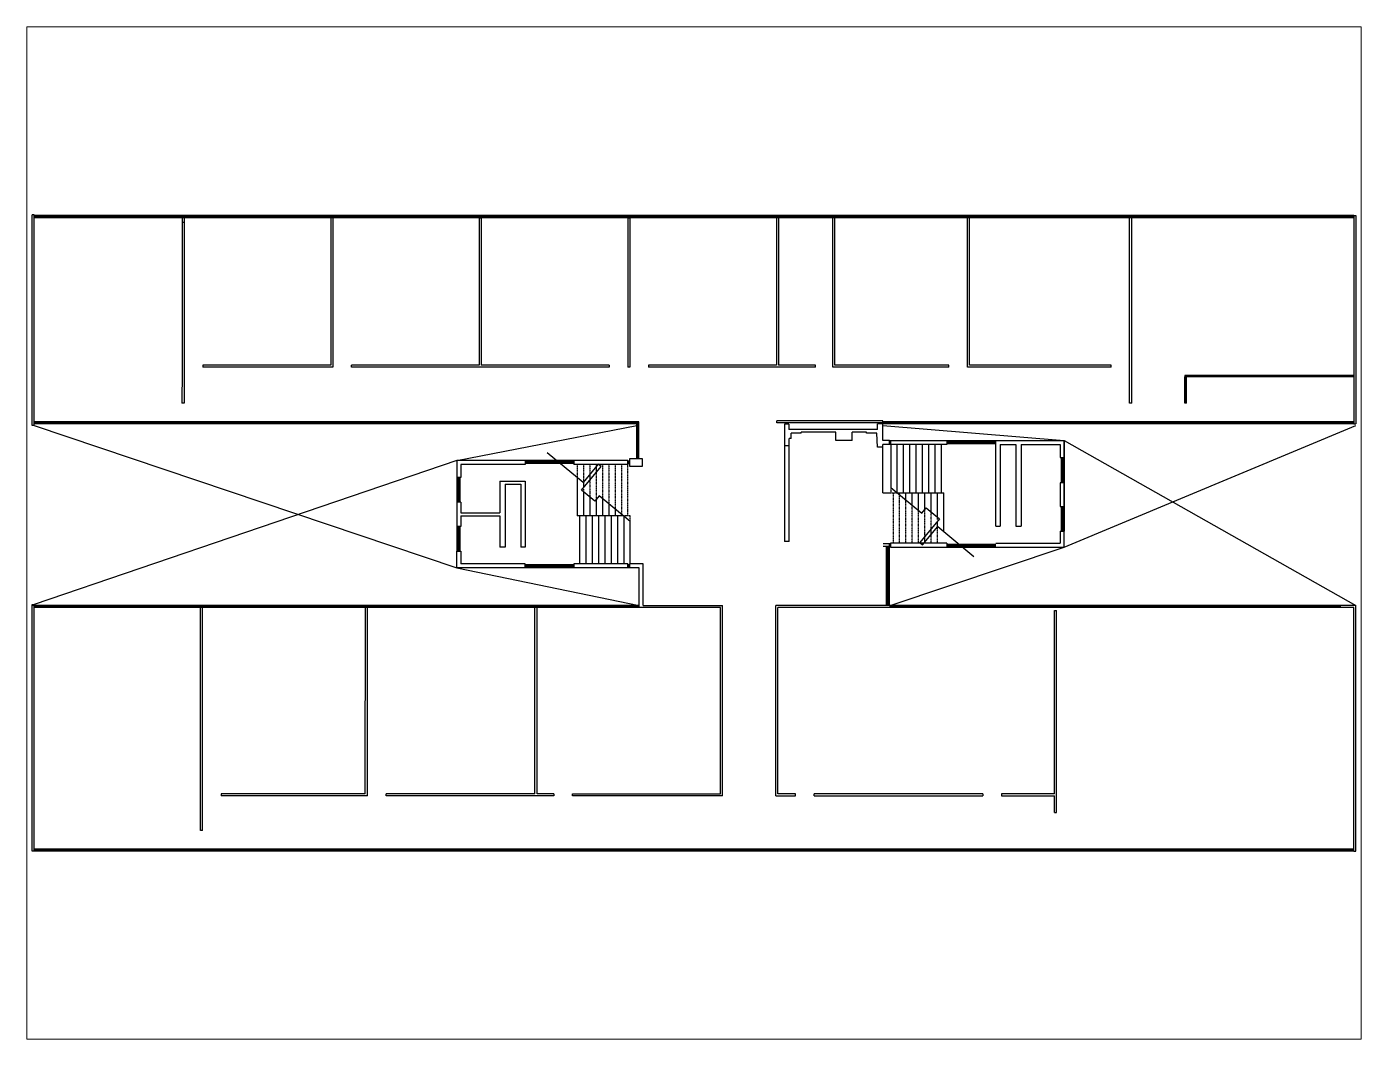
# Paper-space layout 'Layout1' of a CAD drawing. Header units: millimetres. Extents: x 26 to 231, y 20 to 176.
# The model-space entities are those that its viewports show. They can reach past a viewport. Long polylines and large blocks are cut down to what shows.
import ezdxf

# ---------------------------------------------------------------- set-up
doc = ezdxf.new("R2010")
doc.units = ezdxf.units.MM
doc.linetypes.add('HIDDEN2', pattern=[0.1875, 0.125, -0.0625])
for name, color, linetype in [('075', 241, 'Continuous'), ('Auxiliares de trazo', 4, 'Continuous'), ('Canceleria', 141, 'Continuous'), ('Columnas', 20, 'Continuous'), ('Escaleras', 101, 'Continuous'), ('Lineas de corte', 80, 'Continuous'), ('Muros', 10, 'Continuous'), ('Muros bajos o muretes', 30, 'Continuous'), ('Proyecciones', 153, 'HIDDEN2'), ('Sombras solidas', 253, 'Continuous')]:
    doc.layers.add(name, color=color, linetype=linetype)

msp = doc.modelspace()

# ---------------------------------------------------------------- hatches: boundary and pattern name
at = {"layer": 'Sombras solidas'}
for points in [[(2629.913, 1646.338), (2629.863, 1646.338), (2629.863, 1646.138), (2629.913, 1646.138)], [(2617.263, 1645.375), (2617.178, 1645.375), (2617.178, 1645.175), (2617.263, 1645.175)], [(2629.913, 1641.328), (2629.863, 1641.328), (2629.863, 1641.205), (2629.913, 1641.205)], [(2617.263, 1640.36), (2617.178, 1640.36), (2617.178, 1640.16), (2617.263, 1640.16)], [(2588.423, 1638.395), (2588.323, 1638.395), (2588.323, 1638.345), (2588.423, 1638.345)]]:
    msp.add_hatch(color=256, dxfattribs=at).paths.add_polyline_path(points)

# ---------------------------------------------------------------- linework, layer by layer
at = {"layer": '075'}
for p, q in [((2588.423, 1647.065), (2608.893, 1640.16)), ((2608.893, 1645.375), (2617.618, 1647.065)), ((2629.543, 1647.065), (2638.323, 1646.338)), ((2638.323, 1641.168), (2652.453, 1647.065)), ((2638.323, 1646.338), (2652.453, 1638.345)), ((2608.893, 1645.375), (2588.423, 1638.395)), ((2629.888, 1638.345), (2638.323, 1641.168)), ((2608.893, 1640.16), (2617.728, 1638.345))]:
    msp.add_line(p, q, dxfattribs=at)
at = {"layer": 'Auxiliares de trazo'}
for points in [[(2629.863, 1646.338), (2629.913, 1646.338), (2629.913, 1646.138), (2629.863, 1646.138)], [(2629.863, 1641.328), (2629.913, 1641.328), (2629.913, 1641.205), (2629.863, 1641.205)]]:
    msp.add_lwpolyline(points, close=True, dxfattribs=at)
for points in [[(2617.178, 1645.175), (2617.178, 1645.175), (2617.178, 1645.375)], [(2617.263, 1645.375), (2617.263, 1645.175)], [(2617.263, 1640.36), (2617.263, 1640.16), (2617.178, 1640.16), (2617.178, 1640.36)]]:
    msp.add_lwpolyline(points, dxfattribs=at)
at = {"layer": 'Canceleria'}
for p, q in [((2652.353, 1657.218), (2588.423, 1657.218)), ((2652.353, 1657.193), (2588.423, 1657.193)), ((2652.353, 1657.168), (2588.423, 1657.168)), ((2652.353, 1657.143), (2588.423, 1657.143)), ((2644.173, 1649.49), (2644.173, 1649.415)), ((2652.353, 1649.49), (2644.173, 1649.49)), ((2644.173, 1648.14), (2644.173, 1649.415)), ((2652.353, 1649.465), (2644.198, 1649.465)), ((2644.198, 1648.14), (2644.198, 1649.465)), ((2652.353, 1649.44), (2644.223, 1649.44)), ((2644.223, 1648.14), (2644.223, 1649.44)), ((2652.353, 1649.415), (2644.248, 1649.415)), ((2644.248, 1648.14), (2644.248, 1649.415)), ((2644.248, 1648.14), (2644.173, 1648.14)), ((2588.423, 1647.228), (2617.706, 1647.228)), ((2588.423, 1647.203), (2617.681, 1647.203)), ((2588.423, 1647.178), (2617.656, 1647.178)), ((2588.423, 1647.153), (2617.631, 1647.153)), ((2617.631, 1645.45), (2617.631, 1647.153)), ((2617.656, 1645.45), (2617.656, 1647.178)), ((2617.681, 1645.45), (2617.681, 1647.203)), ((2617.706, 1645.45), (2617.706, 1647.228)), ((2652.353, 1647.228), (2629.543, 1647.228)), ((2652.353, 1647.203), (2629.543, 1647.203)), ((2652.353, 1647.178), (2629.543, 1647.178)), ((2652.353, 1647.153), (2629.543, 1647.153)), ((2632.643, 1646.313), (2635.003, 1646.313)), ((2632.643, 1646.288), (2635.003, 1646.288)), ((2632.643, 1646.263), (2635.003, 1646.263)), ((2632.643, 1646.238), (2635.003, 1646.238)), ((2612.213, 1645.35), (2614.573, 1645.35)), ((2612.213, 1645.325), (2614.573, 1645.325)), ((2612.213, 1645.3), (2614.573, 1645.3)), ((2612.213, 1645.275), (2614.573, 1645.275)), ((2638.238, 1644.308), (2638.238, 1645.508)), ((2638.263, 1644.308), (2638.263, 1645.508)), ((2638.288, 1644.308), (2638.288, 1645.508)), ((2638.313, 1644.308), (2638.313, 1645.508)), ((2608.908, 1644.545), (2608.908, 1643.345)), ((2608.933, 1644.545), (2608.933, 1643.345)), ((2608.958, 1644.545), (2608.958, 1643.345)), ((2608.983, 1644.545), (2608.983, 1643.345)), ((2638.238, 1643.138), (2638.238, 1641.938)), ((2638.263, 1643.138), (2638.263, 1641.938)), ((2638.288, 1643.138), (2638.288, 1641.938)), ((2638.313, 1643.138), (2638.313, 1641.938)), ((2608.908, 1642.17), (2608.908, 1640.97)), ((2608.933, 1642.17), (2608.933, 1640.97)), ((2608.958, 1642.17), (2608.958, 1640.97)), ((2608.983, 1642.17), (2608.983, 1640.97)), ((2629.751, 1638.345), (2629.751, 1641.205)), ((2629.776, 1638.345), (2629.776, 1641.205)), ((2629.801, 1638.345), (2629.801, 1641.205)), ((2629.826, 1638.345), (2629.826, 1641.205)), ((2632.643, 1641.268), (2635.003, 1641.268)), ((2632.643, 1641.243), (2635.003, 1641.243)), ((2632.643, 1641.218), (2635.003, 1641.218)), ((2632.643, 1641.193), (2635.003, 1641.193)), ((2612.213, 1640.26), (2614.573, 1640.26)), ((2612.213, 1640.235), (2614.573, 1640.235)), ((2612.213, 1640.21), (2614.573, 1640.21)), ((2612.213, 1640.185), (2614.573, 1640.185)), ((2617.728, 1638.333), (2588.423, 1638.333)), ((2617.728, 1638.308), (2588.423, 1638.308)), ((2617.728, 1638.283), (2588.423, 1638.283)), ((2617.728, 1638.258), (2588.423, 1638.258)), ((2651.703, 1638.333), (2629.888, 1638.333)), ((2651.703, 1638.308), (2629.888, 1638.308)), ((2651.703, 1638.283), (2629.888, 1638.283)), ((2651.703, 1638.258), (2629.888, 1638.258)), ((2652.353, 1626.533), (2588.423, 1626.533)), ((2652.353, 1626.508), (2588.423, 1626.508)), ((2652.353, 1626.483), (2588.423, 1626.483)), ((2652.353, 1626.458), (2588.423, 1626.458))]:
    msp.add_line(p, q, dxfattribs=at)
at = {"layer": 'Columnas'}
msp.add_line((2617.178, 1645.375), (2617.178, 1645.175), dxfattribs=at)
msp.add_lwpolyline([(2617.893, 1645.45), (2617.263, 1645.45), (2617.263, 1645.1), (2617.893, 1645.1)], close=True, dxfattribs=at)
at = {"layer": 'Escaleras'}
for p, q in [((2629.538, 1643.808), (2629.538, 1646.08)), ((2629.913, 1646.138), (2629.863, 1646.138)), ((2629.913, 1646.138), (2629.863, 1646.138)), ((2629.928, 1646.138), (2629.928, 1644.062)), ((2630.235, 1643.826), (2630.235, 1646.138)), ((2630.542, 1643.808), (2630.542, 1646.138)), ((2630.849, 1643.808), (2630.849, 1646.138)), ((2631.156, 1643.808), (2631.156, 1646.138)), ((2631.462, 1643.808), (2631.462, 1646.138)), ((2631.769, 1643.808), (2631.769, 1646.138)), ((2632.076, 1643.808), (2632.076, 1646.138)), ((2632.383, 1643.808), (2632.383, 1646.138)), ((2615.644, 1645.057), (2615.644, 1644.785)), ((2614.723, 1644.541), (2614.723, 1642.68)), ((2615.03, 1644.32), (2615.03, 1644.048)), ((2615.337, 1644.688), (2615.337, 1644.416)), ((2615.03, 1643.85), (2615.03, 1642.68)), ((2615.337, 1643.595), (2615.337, 1642.68)), ((2629.538, 1643.808), (2629.928, 1643.808)), ((2630.233, 1643.808), (2632.493, 1643.808)), ((2630.345, 1643.715), (2630.345, 1643.808)), ((2630.652, 1643.459), (2630.652, 1643.808)), ((2630.959, 1643.204), (2630.959, 1643.808)), ((2631.266, 1642.948), (2631.266, 1643.808)), ((2631.572, 1642.999), (2631.572, 1643.808)), ((2631.879, 1642.873), (2631.879, 1643.808)), ((2632.186, 1642.618), (2632.186, 1643.808)), ((2632.493, 1641.927), (2632.493, 1643.808)), ((2615.644, 1643.469), (2615.644, 1642.68)), ((2615.951, 1643.52), (2615.951, 1642.68)), ((2616.257, 1643.264), (2616.257, 1642.68)), ((2616.564, 1643.009), (2616.564, 1642.68)), ((2616.959, 1642.68), (2614.723, 1642.68)), ((2614.833, 1642.68), (2614.833, 1640.36)), ((2615.14, 1642.68), (2615.14, 1640.36)), ((2615.447, 1642.68), (2615.447, 1640.36)), ((2615.754, 1642.68), (2615.754, 1640.36)), ((2616.061, 1642.68), (2616.061, 1640.36)), ((2616.367, 1642.68), (2616.367, 1640.36)), ((2616.674, 1642.68), (2616.674, 1640.36)), ((2616.871, 1642.753), (2616.871, 1642.68)), ((2616.981, 1642.662), (2616.981, 1640.36)), ((2617.288, 1640.36), (2617.288, 1642.406)), ((2632.186, 1642.148), (2632.186, 1642.42)), ((2631.572, 1641.411), (2631.572, 1641.683)), ((2631.879, 1641.78), (2631.879, 1642.052))]:
    msp.add_line(p, q, dxfattribs=at)
at = {"layer": 'Lineas de corte'}
for points in [[(2617.288, 1642.406), (2615.794, 1643.65), (2615.58, 1643.393), (2614.933, 1643.931), (2615.886, 1645.075), (2615.752, 1645.187), (2615.013, 1644.3), (2613.275, 1645.746)], [(2629.928, 1644.062), (2631.422, 1642.818), (2631.636, 1643.075), (2632.283, 1642.537), (2631.331, 1641.392), (2631.465, 1641.281), (2632.203, 1642.168), (2633.941, 1640.721)]]:
    msp.add_lwpolyline(points, dxfattribs=at)
at = {"layer": 'Muros'}
for p, q in [((2588.323, 1647.065), (2588.323, 1657.265)), ((2588.423, 1657.265), (2588.323, 1657.265)), ((2588.423, 1656.83), (2588.423, 1657.265)), ((2652.353, 1657.23), (2652.353, 1647.14)), ((2652.353, 1657.23), (2652.453, 1657.23)), ((2652.453, 1657.23), (2652.453, 1647.14)), ((2588.423, 1649.475), (2588.423, 1656.83)), ((2595.593, 1657.13), (2595.593, 1649.715)), ((2595.603, 1656.915), (2595.693, 1656.915)), ((2595.693, 1657.13), (2595.693, 1648.14)), ((2602.793, 1657.145), (2602.793, 1649.99)), ((2602.893, 1657.145), (2602.793, 1657.145)), ((2602.893, 1657.145), (2602.893, 1649.89)), ((2609.983, 1657.13), (2609.983, 1649.99)), ((2609.983, 1657.13), (2610.083, 1657.13)), ((2610.083, 1657.13), (2610.083, 1649.99)), ((2617.183, 1657.13), (2617.183, 1649.89)), ((2617.183, 1657.13), (2617.283, 1657.13)), ((2617.283, 1657.13), (2617.283, 1649.89)), ((2624.383, 1657.13), (2624.383, 1649.99)), ((2624.483, 1657.13), (2624.383, 1657.13)), ((2624.483, 1657.13), (2624.483, 1649.99)), ((2627.113, 1649.89), (2627.113, 1657.13)), ((2627.213, 1657.13), (2627.113, 1657.13)), ((2627.213, 1649.99), (2627.213, 1657.13)), ((2633.638, 1649.891), (2633.638, 1657.143)), ((2633.74, 1649.989), (2633.74, 1657.129)), ((2641.493, 1648.14), (2641.493, 1657.13)), ((2641.593, 1657.13), (2641.493, 1657.13)), ((2641.593, 1648.14), (2641.593, 1657.13)), ((2588.423, 1647.065), (2588.423, 1649.475)), ((2595.593, 1649.715), (2595.583, 1648.14)), ((2602.793, 1649.99), (2596.593, 1649.99)), ((2596.593, 1649.99), (2596.593, 1649.89)), ((2602.893, 1649.89), (2596.593, 1649.89)), ((2603.793, 1649.89), (2603.793, 1649.99)), ((2609.983, 1649.99), (2603.793, 1649.99)), ((2616.283, 1649.89), (2603.793, 1649.89)), ((2616.283, 1649.99), (2610.083, 1649.99)), ((2616.283, 1649.99), (2616.283, 1649.89)), ((2617.283, 1649.89), (2617.183, 1649.89)), ((2624.383, 1649.99), (2618.183, 1649.99)), ((2618.183, 1649.99), (2618.183, 1649.89)), ((2626.277, 1649.891), (2618.183, 1649.89)), ((2626.277, 1649.99), (2624.483, 1649.99)), ((2626.278, 1649.89), (2626.278, 1649.99)), ((2632.738, 1649.89), (2627.113, 1649.89)), ((2632.738, 1649.99), (2627.213, 1649.99)), ((2632.738, 1649.89), (2632.738, 1649.99)), ((2640.593, 1649.89), (2633.638, 1649.89)), ((2640.592, 1649.991), (2633.738, 1649.991)), ((2640.593, 1649.89), (2640.593, 1649.99)), ((2595.693, 1648.14), (2595.583, 1648.14)), ((2641.593, 1648.14), (2641.493, 1648.14)), ((2588.423, 1647.065), (2588.323, 1647.065)), ((2629.543, 1647.29), (2624.403, 1647.29)), ((2624.403, 1647.19), (2624.403, 1647.29)), ((2629.543, 1647.19), (2624.403, 1647.19)), ((2624.778, 1647.12), (2624.778, 1641.44)), ((2624.978, 1647.12), (2624.778, 1647.12)), ((2624.978, 1647.12), (2624.978, 1646.868)), ((2629.273, 1646.868), (2624.978, 1646.868)), ((2629.273, 1646.868), (2629.273, 1647.14)), ((2629.543, 1647.19), (2629.543, 1647.29)), ((2652.353, 1647.14), (2652.453, 1647.14)), ((2624.993, 1646.08), (2624.993, 1646.435)), ((2625.098, 1646.435), (2624.993, 1646.435)), ((2625.573, 1646.695), (2625.098, 1646.695)), ((2625.098, 1646.435), (2625.098, 1646.695)), ((2627.253, 1646.735), (2625.573, 1646.735)), ((2625.573, 1646.695), (2625.573, 1646.735)), ((2627.253, 1646.335), (2627.253, 1646.735)), ((2628.053, 1646.335), (2627.253, 1646.335)), ((2628.743, 1646.735), (2628.053, 1646.735)), ((2628.053, 1646.335), (2628.053, 1646.735)), ((2628.743, 1646.695), (2628.743, 1646.735)), ((2629.243, 1646.695), (2628.743, 1646.695)), ((2629.273, 1646.008), (2629.243, 1646.695)), ((2629.863, 1646.138), (2629.863, 1646.338)), ((2629.913, 1646.338), (2632.643, 1646.338)), ((2629.913, 1646.138), (2629.913, 1646.338)), ((2632.643, 1646.338), (2632.643, 1646.138)), ((2635.003, 1646.338), (2638.323, 1646.338)), ((2635.003, 1642.178), (2635.003, 1646.338)), ((2638.323, 1646.338), (2638.323, 1645.508)), ((2638.323, 1645.508), (2638.323, 1646.338)), ((2624.993, 1646.08), (2624.778, 1646.08)), ((2624.993, 1641.44), (2624.993, 1646.08)), ((2629.543, 1646.008), (2629.273, 1646.008)), ((2629.863, 1646.138), (2629.543, 1646.138)), ((2629.543, 1646.008), (2629.543, 1646.138)), ((2632.643, 1646.138), (2629.913, 1646.138)), ((2635.223, 1646.138), (2635.223, 1642.178)), ((2635.223, 1646.138), (2635.983, 1646.138)), ((2635.983, 1646.138), (2635.983, 1642.178)), ((2636.233, 1646.138), (2638.123, 1646.138)), ((2636.233, 1646.138), (2636.233, 1642.178)), ((2638.123, 1646.138), (2638.123, 1645.508)), ((2612.213, 1645.375), (2608.893, 1645.375)), ((2608.893, 1645.375), (2608.893, 1644.545)), ((2612.213, 1645.175), (2609.093, 1645.175)), ((2609.093, 1645.175), (2609.093, 1644.545)), ((2612.213, 1645.375), (2612.213, 1645.175)), ((2614.573, 1645.375), (2614.573, 1645.175)), ((2617.178, 1645.375), (2614.573, 1645.375)), ((2617.178, 1645.175), (2614.573, 1645.175)), ((2617.178, 1645.375), (2617.178, 1645.175)), ((2638.123, 1645.508), (2638.323, 1645.508)), ((2609.093, 1644.545), (2608.893, 1644.545)), ((2610.983, 1644.365), (2610.983, 1642.833)), ((2610.983, 1644.365), (2612.213, 1644.365)), ((2612.213, 1644.365), (2612.213, 1641.17)), ((2638.123, 1644.308), (2638.323, 1644.308)), ((2638.123, 1644.278), (2638.123, 1643.138)), ((2638.323, 1643.138), (2638.323, 1644.308)), ((2638.323, 1644.278), (2638.323, 1643.138)), ((2611.233, 1644.215), (2611.233, 1641.17)), ((2611.233, 1644.215), (2611.993, 1644.215)), ((2611.993, 1644.215), (2611.993, 1641.17)), ((2608.893, 1643.345), (2608.893, 1642.17)), ((2609.093, 1643.345), (2608.893, 1643.345)), ((2609.093, 1643.345), (2609.093, 1642.833)), ((2638.123, 1643.138), (2638.323, 1643.138)), ((2609.093, 1642.833), (2610.983, 1642.833)), ((2609.093, 1642.683), (2609.093, 1642.17)), ((2609.093, 1642.683), (2610.983, 1642.683)), ((2610.983, 1642.683), (2610.983, 1641.17)), ((2609.093, 1642.17), (2608.893, 1642.17)), ((2635.003, 1642.178), (2635.223, 1642.178)), ((2635.983, 1642.178), (2636.233, 1642.178)), ((2638.123, 1641.938), (2638.123, 1641.368)), ((2638.123, 1641.938), (2638.323, 1641.938)), ((2638.323, 1641.168), (2638.323, 1641.938)), ((2611.233, 1641.17), (2610.983, 1641.17)), ((2612.213, 1641.17), (2611.993, 1641.17)), ((2624.993, 1641.44), (2624.778, 1641.44)), ((2629.863, 1641.328), (2629.553, 1641.328)), ((2629.863, 1641.205), (2629.553, 1641.205)), ((2629.863, 1641.205), (2629.863, 1641.328)), ((2632.643, 1641.358), (2629.913, 1641.358)), ((2629.913, 1641.168), (2629.913, 1641.358)), ((2629.913, 1641.168), (2632.643, 1641.168)), ((2632.643, 1641.358), (2632.643, 1641.168)), ((2635.003, 1641.368), (2638.123, 1641.368)), ((2635.003, 1641.168), (2638.323, 1641.168)), ((2608.893, 1640.97), (2609.093, 1640.97)), ((2608.893, 1640.16), (2608.893, 1640.97)), ((2609.093, 1640.97), (2609.093, 1640.36)), ((2612.213, 1640.36), (2609.093, 1640.36)), ((2612.213, 1640.16), (2612.213, 1640.36)), ((2614.573, 1640.36), (2614.573, 1640.16)), ((2617.178, 1640.36), (2614.573, 1640.36)), ((2617.178, 1640.36), (2617.178, 1640.16)), ((2617.928, 1640.36), (2617.263, 1640.36)), ((2617.263, 1640.36), (2617.263, 1640.16)), ((2617.928, 1638.345), (2617.928, 1640.36)), ((2612.213, 1640.16), (2608.893, 1640.16)), ((2617.178, 1640.16), (2614.573, 1640.16)), ((2617.178, 1640.16), (2614.573, 1640.16)), ((2617.728, 1640.16), (2617.263, 1640.16)), ((2617.728, 1640.16), (2617.263, 1640.16)), ((2617.728, 1638.345), (2617.728, 1640.16)), ((2617.728, 1638.245), (2617.728, 1640.16)), ((2617.928, 1638.395), (2617.928, 1638.472)), ((2588.323, 1626.445), (2588.323, 1638.345)), ((2588.423, 1638.345), (2588.323, 1638.345)), ((2588.423, 1638.345), (2588.323, 1638.345)), ((2588.423, 1638.095), (2588.423, 1638.345)), ((2588.423, 1626.445), (2588.423, 1638.095)), ((2596.483, 1627.445), (2596.483, 1638.245)), ((2596.583, 1638.245), (2596.483, 1638.245)), ((2596.583, 1627.445), (2596.583, 1638.245)), ((2604.46, 1629.218), (2604.476, 1638.246)), ((2604.573, 1629.115), (2604.573, 1638.245)), ((2612.681, 1629.213), (2612.683, 1638.245)), ((2612.786, 1629.213), (2612.783, 1638.245)), ((2621.673, 1638.245), (2617.728, 1638.245)), ((2617.928, 1638.345), (2621.773, 1638.345)), ((2621.673, 1629.215), (2621.673, 1638.245)), ((2621.773, 1629.115), (2621.773, 1638.345)), ((2629.888, 1638.345), (2624.353, 1638.345)), ((2624.353, 1638.345), (2624.353, 1638.345)), ((2624.353, 1629.115), (2624.353, 1638.345)), ((2624.453, 1629.215), (2624.453, 1638.245)), ((2624.778, 1638.245), (2624.453, 1638.245)), ((2629.888, 1638.245), (2624.778, 1638.245)), ((2629.888, 1638.245), (2629.888, 1638.345)), ((2637.853, 1629.215), (2637.853, 1638.095)), ((2637.853, 1638.095), (2637.953, 1638.095)), ((2637.953, 1628.315), (2637.953, 1638.095)), ((2652.453, 1638.345), (2651.703, 1638.345)), ((2652.353, 1638.245), (2651.703, 1638.245)), ((2604.573, 1629.82), (2604.573, 1630.506)), ((2604.46, 1629.218), (2597.483, 1629.215)), ((2597.483, 1629.215), (2597.483, 1629.115)), ((2604.573, 1629.115), (2597.483, 1629.115)), ((2612.681, 1629.215), (2605.473, 1629.215)), ((2613.603, 1629.115), (2605.473, 1629.115)), ((2613.603, 1629.215), (2612.786, 1629.215)), ((2613.603, 1629.215), (2613.603, 1629.115)), ((2614.503, 1629.115), (2614.503, 1629.215)), ((2614.503, 1629.215), (2621.673, 1629.215)), ((2621.773, 1629.115), (2614.503, 1629.115)), ((2616.458, 1629.115), (2614.603, 1629.115)), ((2624.353, 1629.115), (2625.303, 1629.115)), ((2625.303, 1629.215), (2624.453, 1629.215)), ((2625.303, 1629.115), (2625.303, 1629.215)), ((2626.203, 1629.115), (2626.203, 1629.215)), ((2634.383, 1629.215), (2626.203, 1629.215)), ((2626.203, 1629.115), (2634.383, 1629.115)), ((2634.383, 1629.215), (2634.383, 1629.115)), ((2637.853, 1629.215), (2635.283, 1629.215)), ((2635.283, 1629.215), (2635.283, 1629.115)), ((2635.283, 1629.115), (2637.853, 1629.115)), ((2637.853, 1628.315), (2637.853, 1629.115)), ((2637.853, 1628.315), (2637.953, 1628.315)), ((2596.583, 1627.445), (2596.483, 1627.445)), ((2588.423, 1626.445), (2588.323, 1626.445)), ((2652.353, 1626.445), (2652.453, 1626.445))]:
    msp.add_line(p, q, dxfattribs=at)
for points in [[(2629.863, 1646.338), (2629.543, 1646.338), (2629.543, 1647.14), (2629.273, 1647.14)], [(2651.703, 1638.245), (2651.703, 1638.345)], [(2652.353, 1629.37), (2652.353, 1638.245)], [(2652.453, 1626.445), (2652.453, 1638.345)], [(2652.353, 1626.445), (2652.353, 1629.37)], [(2605.473, 1629.115), (2605.473, 1629.215)]]:
    msp.add_lwpolyline(points, dxfattribs=at)
at = {"layer": 'Muros bajos o muretes'}
for p, q in [((2652.353, 1657.23), (2588.423, 1657.23)), ((2652.353, 1657.13), (2588.423, 1657.13)), ((2617.718, 1647.24), (2588.423, 1647.24)), ((2617.618, 1647.14), (2588.423, 1647.14)), ((2617.618, 1645.45), (2617.618, 1647.14)), ((2617.718, 1645.45), (2617.718, 1647.24)), ((2652.353, 1647.24), (2629.543, 1647.24)), ((2629.543, 1647.19), (2629.543, 1647.14)), ((2652.353, 1647.14), (2629.543, 1647.14)), ((2632.643, 1646.338), (2635.003, 1646.338)), ((2632.643, 1646.188), (2635.003, 1646.188)), ((2614.573, 1645.375), (2612.213, 1645.375)), ((2614.573, 1645.225), (2612.213, 1645.225)), ((2638.173, 1645.508), (2638.173, 1644.308)), ((2638.323, 1645.508), (2638.323, 1644.308)), ((2608.893, 1644.545), (2608.893, 1643.345)), ((2609.043, 1644.545), (2609.043, 1643.345)), ((2638.173, 1643.138), (2638.173, 1641.938)), ((2638.323, 1643.138), (2638.323, 1641.938)), ((2608.893, 1642.17), (2608.893, 1640.97)), ((2609.043, 1642.17), (2609.043, 1640.97)), ((2629.713, 1638.345), (2629.713, 1641.205)), ((2629.863, 1638.345), (2629.863, 1641.205)), ((2632.643, 1641.318), (2635.003, 1641.318)), ((2632.643, 1641.168), (2635.003, 1641.168)), ((2614.573, 1640.31), (2612.213, 1640.31)), ((2614.573, 1640.16), (2612.213, 1640.16)), ((2617.728, 1638.345), (2588.423, 1638.345)), ((2617.728, 1638.245), (2588.423, 1638.245)), ((2651.703, 1638.345), (2629.888, 1638.345)), ((2651.703, 1638.245), (2629.888, 1638.245)), ((2652.353, 1626.545), (2588.423, 1626.545)), ((2652.353, 1626.445), (2588.423, 1626.445))]:
    msp.add_line(p, q, dxfattribs=at)
at = {"layer": 'Proyecciones'}
for p, q in [((2614.723, 1645.175), (2614.723, 1644.541)), ((2615.03, 1645.175), (2615.03, 1644.32)), ((2615.337, 1645.175), (2615.337, 1644.688)), ((2615.644, 1645.175), (2615.644, 1645.057)), ((2615.951, 1645.175), (2615.951, 1643.52)), ((2616.257, 1645.175), (2616.257, 1643.264)), ((2616.564, 1645.175), (2616.564, 1643.009)), ((2616.871, 1645.175), (2616.871, 1642.753)), ((2617.178, 1642.68), (2617.178, 1645.175)), ((2615.337, 1644.416), (2615.337, 1643.595)), ((2615.644, 1644.785), (2615.644, 1643.469)), ((2615.03, 1643.98), (2615.03, 1643.85)), ((2629.928, 1644.062), (2629.928, 1643.808)), ((2629.928, 1643.808), (2630.233, 1643.808)), ((2630.038, 1643.808), (2630.038, 1641.358)), ((2630.345, 1641.358), (2630.345, 1643.715)), ((2630.652, 1641.358), (2630.652, 1643.459)), ((2630.959, 1641.358), (2630.959, 1643.204)), ((2631.266, 1641.358), (2631.266, 1642.948)), ((2631.572, 1641.683), (2631.572, 1642.999)), ((2617.288, 1642.68), (2616.959, 1642.68)), ((2617.288, 1642.406), (2617.288, 1642.68)), ((2631.879, 1642.052), (2631.879, 1642.873)), ((2632.186, 1642.488), (2632.186, 1642.618)), ((2631.879, 1642.052), (2631.879, 1642.148)), ((2631.879, 1641.358), (2631.879, 1641.78)), ((2632.186, 1641.358), (2632.186, 1642.148)), ((2631.572, 1641.358), (2631.572, 1641.411))]:
    msp.add_line(p, q, dxfattribs=at)
at = {"layer": 'Sombras solidas'}
msp.add_lwpolyline([(2588.323, 1638.395), (2588.423, 1638.395), (2588.423, 1638.345), (2588.323, 1638.345)], close=True, dxfattribs=at)

psp = doc.layouts.get("Layout1")

# ---------------------------------------------------------------- viewports
at = {"layer": '0'}
psp.add_viewport(center=(128.5, 97.5), size=(205.6, 156), view_center_point=(2620.388, 1641.855), view_height=49.05889, dxfattribs=at)

doc.saveas('drawing.dxf')
